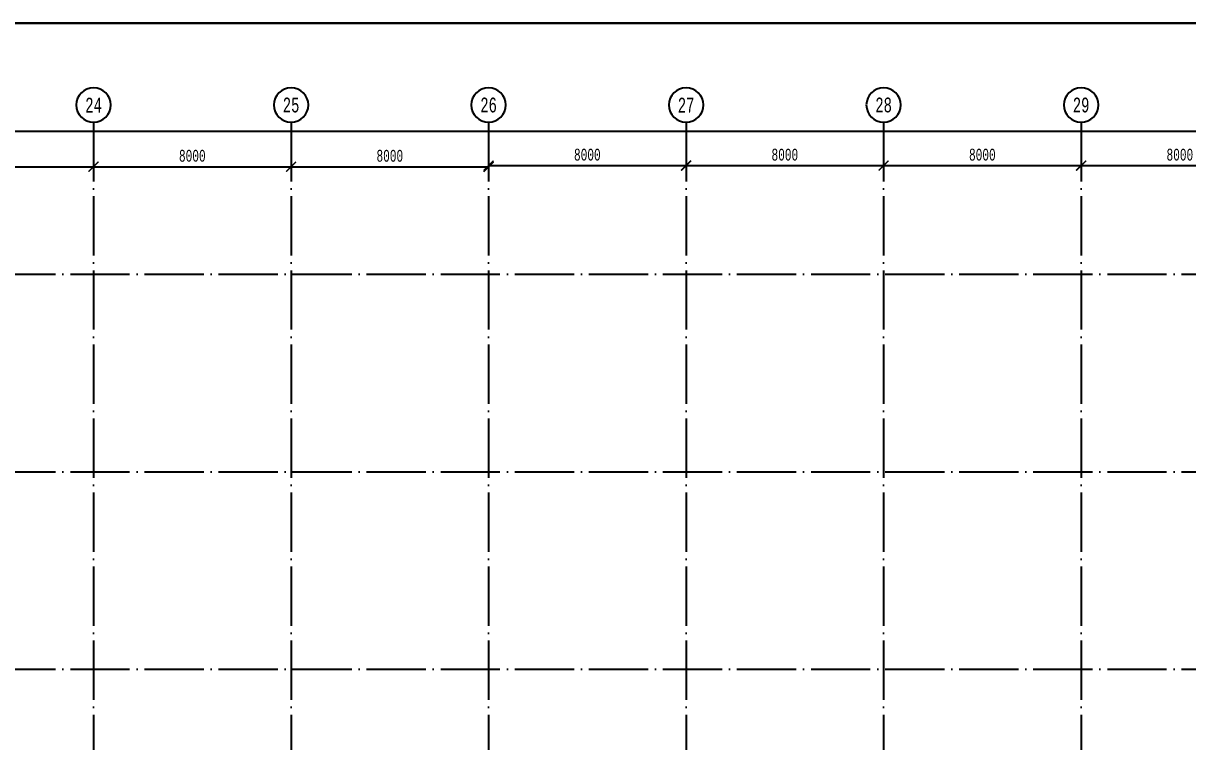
# Model space of a CAD drawing. Extents: x -4497 to 351150, y -50 to 322254.
# Drawn here: x 203923 to 251087, y 293149 to 322254 of the extents above; entities that cross this region are included whole.
import ezdxf
from ezdxf.enums import TextEntityAlignment as Align

# ---------------------------------------------------------------- set-up
doc = ezdxf.new("R2010")
doc.units = 0
doc.header["$LTSCALE"] = 100
doc.header["$PDMODE"] = 3
doc.linetypes.add('ACAD_ISO04W100', pattern=[30, 24, -3, 0, -3])
doc.layers.get('0').update_dxf_attribs({"linetype": 'CONTINUOUS'})
doc.layers.get('Defpoints').update_dxf_attribs({"linetype": 'CONTINUOUS'})
doc.layers.add('axis', color=40, linetype='CONTINUOUS')
doc.styles.add('MONOTXT1', font='monotxt1', dxfattribs={"width": 0.65, "height": 300})
doc.styles.add('ST_2', font='monotxt.shx', dxfattribs={"width": 0.65, "height": 480})
doc.dimstyles.new('STY_DIM1', dxfattribs={"dimscale": 200, "dimtxt": 2.25, "dimasz": 2, "dimexe": 2, "dimexo": 2, "dimgap": 1, "dimtad": 1, "dimdec": 0, "dimzin": 0, "dimdsep": 46, "dimtxsty": 'ST_2', "dimblk1": 'ARCHTICK', "dimblk2": 'ARCHTICK', "dimsah": 1, "dimcen": 3, "dimclrd": 174, "dimclre": 174, "dimclrt": 174, "dimadec": 0, "dimazin": 0, "dimtfac": 1, "dimtdec": 0, "dimtix": 1, "dimtmove": 2, "dimatfit": 3, "dimldrblk": 'ARCHTICK', "dimfxl": 1, "dimtolj": 1, "dimtzin": 0, "dimarcsym": 0})

# ---------------------------------------------------------------- blocks, each defined once
blk = doc.blocks.new('_ARCHTICK')
at = {"color": 0, "linetype": 'ByBlock', "const_width": 0.15}
blk.add_lwpolyline([(-0.5, -0.5), (0.5, 0.5)], dxfattribs=at)
blk = doc.blocks.new('*D38')
at = {"layer": 'axis', "color": 174, "lineweight": -2}
blk.add_line((206769, 316443), (214769, 316443), dxfattribs=at)
at = {"layer": 'Defpoints', "color": 0}
for p in [(206769, 316443), (214769, 316443), (214769, 316443)]:
    blk.add_point(p, dxfattribs=at)
at = {"layer": 'axis', "color": 174, "lineweight": -2, "xscale": 400, "yscale": 400, "zscale": 400, "rotation": 180}
blk.add_blockref('_ARCHTICK', (206769, 316443), dxfattribs=at)
at = {"layer": 'axis', "color": 174, "lineweight": -2, "xscale": 400, "yscale": 400, "zscale": 400}
blk.add_blockref('_ARCHTICK', (214769, 316443), dxfattribs=at)
at = {"layer": 'axis', "color": 174, "insert": (210769, 316883), "char_height": 480, "attachment_point": 5, "style": 'ST_2'}
blk.add_mtext('\\A1;8000', dxfattribs=at)
blk = doc.blocks.new('*D42')
at = {"layer": 'axis', "color": 174, "lineweight": -2}
blk.add_line((198769, 316443), (206769, 316443), dxfattribs=at)
at = {"layer": 'Defpoints', "color": 0}
for p in [(198769, 316443), (206769, 316443), (206769, 316443)]:
    blk.add_point(p, dxfattribs=at)
at = {"layer": 'axis', "color": 174, "lineweight": -2, "xscale": 400, "yscale": 400, "zscale": 400, "rotation": 180}
blk.add_blockref('_ARCHTICK', (198769, 316443), dxfattribs=at)
at = {"layer": 'axis', "color": 174, "lineweight": -2, "xscale": 400, "yscale": 400, "zscale": 400}
blk.add_blockref('_ARCHTICK', (206769, 316443), dxfattribs=at)
at = {"layer": 'axis', "color": 174, "insert": (202769, 316883), "char_height": 480, "attachment_point": 5, "style": 'ST_2'}
blk.add_mtext('\\A1;8000', dxfattribs=at)
blk = doc.blocks.new('*D43')
at = {"layer": 'axis', "color": 174, "lineweight": -2}
blk.add_line((222769, 316488), (230769, 316488), dxfattribs=at)
at = {"layer": 'Defpoints', "color": 0}
for p in [(222769, 316488), (230769, 316488), (230769, 316488)]:
    blk.add_point(p, dxfattribs=at)
at = {"layer": 'axis', "color": 174, "lineweight": -2, "xscale": 400, "yscale": 400, "zscale": 400, "rotation": 180}
blk.add_blockref('_ARCHTICK', (222769, 316488), dxfattribs=at)
at = {"layer": 'axis', "color": 174, "lineweight": -2, "xscale": 400, "yscale": 400, "zscale": 400}
blk.add_blockref('_ARCHTICK', (230769, 316488), dxfattribs=at)
at = {"layer": 'axis', "color": 174, "insert": (226769, 316928), "char_height": 480, "attachment_point": 5, "style": 'ST_2'}
blk.add_mtext('\\A1;8000', dxfattribs=at)
blk = doc.blocks.new('*D44')
at = {"layer": 'axis', "color": 174, "lineweight": -2}
blk.add_line((214769, 316443), (222769, 316443), dxfattribs=at)
at = {"layer": 'Defpoints', "color": 0}
for p in [(214769, 316443), (222769, 316443), (222769, 316443)]:
    blk.add_point(p, dxfattribs=at)
at = {"layer": 'axis', "color": 174, "lineweight": -2, "xscale": 400, "yscale": 400, "zscale": 400, "rotation": 180}
blk.add_blockref('_ARCHTICK', (214769, 316443), dxfattribs=at)
at = {"layer": 'axis', "color": 174, "lineweight": -2, "xscale": 400, "yscale": 400, "zscale": 400}
blk.add_blockref('_ARCHTICK', (222769, 316443), dxfattribs=at)
at = {"layer": 'axis', "color": 174, "insert": (218769, 316883), "char_height": 480, "attachment_point": 5, "style": 'ST_2'}
blk.add_mtext('\\A1;8000', dxfattribs=at)
blk = doc.blocks.new('*D45')
at = {"layer": 'axis', "color": 174, "lineweight": -2}
blk.add_line((230769, 316488), (238769, 316488), dxfattribs=at)
at = {"layer": 'Defpoints', "color": 0}
for p in [(230769, 316488), (238769, 316488), (238769, 316488)]:
    blk.add_point(p, dxfattribs=at)
at = {"layer": 'axis', "color": 174, "lineweight": -2, "xscale": 400, "yscale": 400, "zscale": 400, "rotation": 180}
blk.add_blockref('_ARCHTICK', (230769, 316488), dxfattribs=at)
at = {"layer": 'axis', "color": 174, "lineweight": -2, "xscale": 400, "yscale": 400, "zscale": 400}
blk.add_blockref('_ARCHTICK', (238769, 316488), dxfattribs=at)
at = {"layer": 'axis', "color": 174, "insert": (234769, 316928), "char_height": 480, "attachment_point": 5, "style": 'ST_2'}
blk.add_mtext('\\A1;8000', dxfattribs=at)
blk = doc.blocks.new('*D48')
at = {"layer": 'axis', "color": 174, "lineweight": -2}
blk.add_line((238769, 316488), (246769, 316488), dxfattribs=at)
at = {"layer": 'Defpoints', "color": 0}
for p in [(238769, 316488), (246769, 316488), (246769, 316488)]:
    blk.add_point(p, dxfattribs=at)
at = {"layer": 'axis', "color": 174, "lineweight": -2, "xscale": 400, "yscale": 400, "zscale": 400, "rotation": 180}
blk.add_blockref('_ARCHTICK', (238769, 316488), dxfattribs=at)
at = {"layer": 'axis', "color": 174, "lineweight": -2, "xscale": 400, "yscale": 400, "zscale": 400}
blk.add_blockref('_ARCHTICK', (246769, 316488), dxfattribs=at)
at = {"layer": 'axis', "color": 174, "insert": (242769, 316928), "char_height": 480, "attachment_point": 5, "style": 'ST_2'}
blk.add_mtext('\\A1;8000', dxfattribs=at)
blk = doc.blocks.new('*D49')
at = {"layer": 'axis', "color": 174, "lineweight": -2}
blk.add_line((246769, 316488), (254769, 316488), dxfattribs=at)
at = {"layer": 'Defpoints', "color": 0}
for p in [(246769, 316488), (254769, 316488), (254769, 316488)]:
    blk.add_point(p, dxfattribs=at)
at = {"layer": 'axis', "color": 174, "lineweight": -2, "xscale": 400, "yscale": 400, "zscale": 400, "rotation": 180}
blk.add_blockref('_ARCHTICK', (246769, 316488), dxfattribs=at)
at = {"layer": 'axis', "color": 174, "lineweight": -2, "xscale": 400, "yscale": 400, "zscale": 400}
blk.add_blockref('_ARCHTICK', (254769, 316488), dxfattribs=at)
at = {"layer": 'axis', "color": 174, "insert": (250769, 316928), "char_height": 480, "attachment_point": 5, "style": 'ST_2'}
blk.add_mtext('\\A1;8000', dxfattribs=at)
blk = doc.blocks.new('psw')
at = {"color": 7, "linetype": 'Continuous'}
blk.add_circle((0, -350), 350, dxfattribs=at)
at = {"color": 7, "linetype": 'Continuous', "style": 'MONOTXT1', "width": 0.65}
blk.add_attdef('99', text='', height=300, dxfattribs=at).set_placement((0, -350), align=Align.MIDDLE)
blk = doc.blocks.new('*D83')
at = {"layer": 'axis', "color": 174, "lineweight": -2}
blk.add_line((3024, 317888), (270769, 317888), dxfattribs=at)
at = {"layer": 'Defpoints', "color": 0}
for p in [(3024, 317888), (270769, 317888), (270769, 317888)]:
    blk.add_point(p, dxfattribs=at)
at = {"layer": 'axis', "color": 174, "lineweight": -2, "xscale": 400, "yscale": 400, "zscale": 400, "rotation": 180}
blk.add_blockref('_ARCHTICK', (3024, 317888), dxfattribs=at)
at = {"layer": 'axis', "color": 174, "lineweight": -2, "xscale": 400, "yscale": 400, "zscale": 400}
blk.add_blockref('_ARCHTICK', (270769, 317888), dxfattribs=at)
at = {"layer": 'axis', "color": 174, "insert": (136897, 318328), "char_height": 480, "attachment_point": 5, "style": 'ST_2'}
blk.add_mtext('\\A1;267745', dxfattribs=at)

msp = doc.modelspace()

# ---------------------------------------------------------------- linework, layer by layer
at = {"layer": 'axis', "linetype": 'ACAD_ISO04W100'}
for p, q in [((206769.3, 318243.4), (206769.3, 84615.2)), ((214769.3, 318243.4), (214769.3, 84615.2)), ((222769.3, 318243.4), (222769.3, 84615.2)), ((230769.3, 318243.4), (230769.3, 84615.2)), ((238769.3, 318243.4), (238769.3, 84615.2)), ((246769.3, 318243.4), (246769.3, 84615.2)), ((-1176.8, 312087.2), (272433.1, 312087.2)), ((-1176.8, 304087.2), (272433.1, 304087.2)), ((-1176.8, 296087.2), (272433.1, 296087.2))]:
    msp.add_line(p, q, dxfattribs=at)
at = {"layer": 'Defpoints', "color": 7}
for p, q in [((323680, 322253.7), (-4300, 322253.7)), ((-4300, 322253.7), (323680, 322253.7))]:
    msp.add_line(p, q, dxfattribs=at)

# ---------------------------------------------------------------- block references
at = {"layer": 'axis', "linetype": 'ACAD_ISO04W100'}
ref = msp.add_blockref('psw', (206769.3, 318243.4), dxfattribs=dict(at, xscale=-2, yscale=2, zscale=2, rotation=180))
ref.add_attrib('99', '24', dxfattribs={"layer": '0', "color": 7, "linetype": 'Continuous', "height": 600, "style": 'MONOTXT1', "width": 0.65}).set_placement((206769.3, 318943.4), align=Align.MIDDLE)
ref = msp.add_blockref('psw', (214769.3, 318243.4), dxfattribs=dict(at, xscale=-2, yscale=2, zscale=2, rotation=180))
ref.add_attrib('99', '25', dxfattribs={"layer": '0', "color": 7, "linetype": 'Continuous', "height": 600, "style": 'MONOTXT1', "width": 0.65}).set_placement((214769.3, 318943.4), align=Align.MIDDLE)
ref = msp.add_blockref('psw', (222769.3, 318243.4), dxfattribs=dict(at, xscale=-2, yscale=2, zscale=2, rotation=180))
ref.add_attrib('99', '26', dxfattribs={"layer": '0', "color": 7, "linetype": 'Continuous', "height": 600, "style": 'MONOTXT1', "width": 0.65}).set_placement((222769.3, 318943.4), align=Align.MIDDLE)
ref = msp.add_blockref('psw', (230769.3, 318243.4), dxfattribs=dict(at, xscale=-2, yscale=2, zscale=2, rotation=180))
ref.add_attrib('99', '27', dxfattribs={"layer": '0', "color": 7, "linetype": 'Continuous', "height": 600, "style": 'MONOTXT1', "width": 0.65}).set_placement((230769.3, 318943.4), align=Align.MIDDLE)
ref = msp.add_blockref('psw', (238769.3, 318243.4), dxfattribs=dict(at, xscale=-2, yscale=2, zscale=2, rotation=180))
ref.add_attrib('99', '28', dxfattribs={"layer": '0', "color": 7, "linetype": 'Continuous', "height": 600, "style": 'MONOTXT1', "width": 0.65}).set_placement((238769.3, 318943.4), align=Align.MIDDLE)
ref = msp.add_blockref('psw', (246769.3, 318243.4), dxfattribs=dict(at, xscale=-2, yscale=2, zscale=2, rotation=180))
ref.add_attrib('99', '29', dxfattribs={"layer": '0', "color": 7, "linetype": 'Continuous', "height": 600, "style": 'MONOTXT1', "width": 0.65}).set_placement((246769.3, 318943.4), align=Align.MIDDLE)

# ---------------------------------------------------------------- dimensions: what is measured, and where the dimension line sits
at = {"layer": 'axis'}
for p1, p2, picture, middle in [((3024.3, 317888.4), (270769.3, 317888.4), '*D83', (136896.8, 318328.4)), ((198769.3, 316443), (206769.3, 316443), '*D42', (202769.3, 316883)), ((206769.3, 316443), (214769.3, 316443), '*D38', (210769.3, 316883)), ((214769.3, 316443), (222769.3, 316443), '*D44', (218769.3, 316883)), ((222769.3, 316488.4), (230769.3, 316488.4), '*D43', (226769.3, 316928.4)), ((230769.3, 316488.4), (238769.3, 316488.4), '*D45', (234769.3, 316928.4)), ((238769.3, 316488.4), (246769.3, 316488.4), '*D48', (242769.3, 316928.4)), ((246769.3, 316488.4), (254769.3, 316488.4), '*D49', (250769.3, 316928.4))]:
    dim = msp.add_aligned_dim(p1=p1, p2=p2, distance=0, dimstyle='STY_DIM1', override={"dimscale": 200, "dimtxt": 450}, dxfattribs=at)
    dim.commit()
    dim.dimension.update_dxf_attribs({"geometry": picture, "text_midpoint": middle})

doc.saveas('drawing.dxf')
